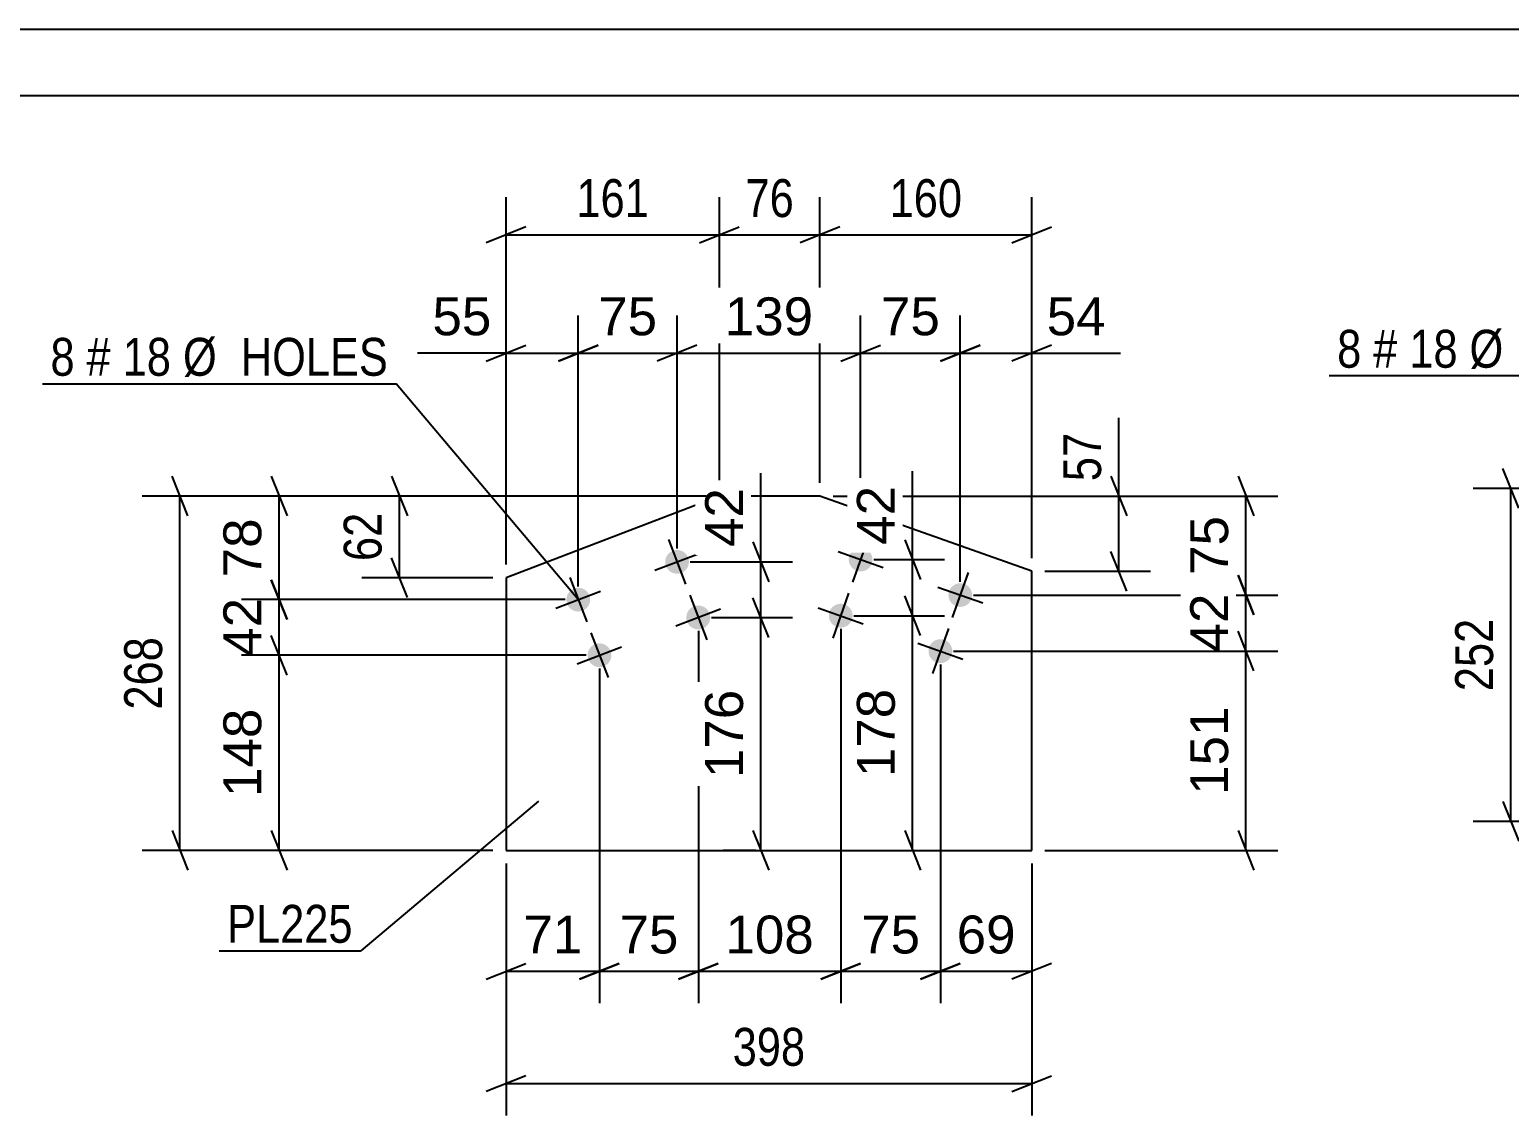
# Model space of a CAD drawing. Header units: millimetres. Extents: x 0 to 420, y 0 to 297.
# Drawn here: x 219.1 to 331, y 214.9 to 297 of the extents above; entities that cross this region are included whole.
import ezdxf

# ---------------------------------------------------------------- set-up
doc = ezdxf.new("R2010")
doc.units = ezdxf.units.MM
doc.styles.add('Arial', font='ARIAL.TTF', dxfattribs={"height": 0.2})
doc.styles.add('Arial Narrow', font='ARIALN.TTF', dxfattribs={"height": 0.2})

# ---------------------------------------------------------------- blocks, each defined once
blk = doc.blocks.new('Unknown-717262950-1115')
at = {"color": 5, "linetype": 'Continuous'}
for p, q in [((420, 297), (0, 297)), ((415, 292), (5, 292))]:
    blk.add_line(p, q, dxfattribs=at)
blk = doc.blocks.new('Bolt-717262950-3576 - 3555')
at = {"linetype": 'Continuous'}
for points in [[(268.92, 257.08, -1), (267.24, 256.44, -1)], [(261.45, 254.22, -1), (259.77, 253.58, -1)], [(270.53, 252.88, -1), (268.84, 252.23, -1)], [(263.05, 250.02, -1), (261.37, 249.38, -1)]]:
    blk.add_hatch(color=1, dxfattribs=at).paths.add_polyline_path(points)
at = {"color": 1, "linetype": 'Continuous'}
for p, q in [((267.43, 258.44), (268.72, 255.08)), ((266.4, 256.12), (269.76, 257.4)), ((259.96, 255.58), (261.25, 252.22)), ((258.92, 253.26), (262.29, 254.54)), ((269.04, 254.24), (270.33, 250.87)), ((268, 251.91), (271.37, 253.2)), ((261.57, 251.38), (262.86, 248.02)), ((260.53, 249.05), (263.89, 250.34))]:
    blk.add_line(p, q, dxfattribs=at)
blk = doc.blocks.new('Part-717262950-3571 - 3555')
at = {"color": 2, "linetype": 'Continuous'}
for p, q in [((271.28, 261.73), (255.15, 255.56)), ((278.89, 261.73), (271.28, 261.73)), ((294.91, 256.05), (278.89, 261.73)), ((255.15, 255.56), (255.15, 234.94)), ((294.91, 234.94), (294.91, 256.05)), ((255.15, 234.94), (294.91, 234.94))]:
    blk.add_line(p, q, dxfattribs=at)
blk = doc.blocks.new('Bolt-717262950-3581 - 3555')
at = {"linetype": 'Continuous'}
for points in [[(282.81, 256.63, -1), (281.12, 257.23, -1)], [(290.35, 253.95, -1), (288.66, 254.55, -1)], [(281.31, 252.39, -1), (279.61, 252.99, -1)], [(288.85, 249.71, -1), (287.15, 250.31, -1)]]:
    blk.add_hatch(color=1, dxfattribs=at).paths.add_polyline_path(points)
at = {"color": 1, "linetype": 'Continuous'}
for p, q in [((282.57, 258.62), (281.36, 255.23)), ((280.27, 257.53), (283.66, 256.33)), ((290.11, 255.95), (288.9, 252.56)), ((281.06, 254.38), (279.86, 250.99)), ((287.81, 254.85), (291.2, 253.65)), ((278.76, 253.29), (282.16, 252.08)), ((288.6, 251.71), (287.4, 248.32)), ((286.3, 250.61), (289.7, 249.41))]:
    blk.add_line(p, q, dxfattribs=at)
blk = doc.blocks.new('StraightDimension-717262950-3657 - 3555')
at = {"color": 7, "linetype": 'Continuous'}
for p, q in [((288, 249.01), (288, 223.4)), ((294.91, 233.94), (294.91, 223.4)), ((286.5, 225.2), (289.5, 226.4)), ((296.41, 226.4), (293.41, 225.2)), ((288, 225.8), (294.91, 225.8))]:
    blk.add_line(p, q, dxfattribs=at)
at = {"color": 0}
blk.add_wipeout([(294.28, 226.55), (294.28, 230.75), (288.63, 230.75), (288.63, 226.55)], dxfattribs=at)
at = {"color": 3, "style": 'Arial'}
blk.add_text('69', height=2.865, dxfattribs=at).set_placement((289.23, 227.15))
blk = doc.blocks.new('StraightDimension-717262950-3583 - 3555')
at = {"color": 7, "linetype": 'Continuous'}
for p, q in [((255.15, 233.94), (255.15, 214.91)), ((294.91, 233.94), (294.91, 214.91)), ((256.65, 217.91), (253.65, 216.71)), ((255.15, 217.31), (294.91, 217.31)), ((293.41, 216.71), (296.41, 217.91))]:
    blk.add_line(p, q, dxfattribs=at)
at = {"color": 0}
blk.add_wipeout([(278.38, 218.06), (278.38, 222.26), (271.69, 222.26), (271.69, 218.06)], dxfattribs=at)
at = {"color": 3, "style": 'Arial Narrow'}
blk.add_text('398', height=2.863, dxfattribs=at).set_placement((272.29, 218.66))
blk = doc.blocks.new('StraightDimension-717262950-3626 - 3555')
at = {"color": 7, "linetype": 'Continuous'}
for p, q in [((246.48, 263.23), (247.68, 260.23)), ((270.28, 261.73), (244.23, 261.73)), ((247.08, 255.56), (247.08, 261.73)), ((247.68, 254.06), (246.48, 257.06)), ((254.15, 255.56), (244.23, 255.56))]:
    blk.add_line(p, q, dxfattribs=at)
at = {"color": 0}
blk.add_wipeout([(246.33, 261.07), (242.13, 261.07), (242.13, 256.22), (246.33, 256.22)], dxfattribs=at)
at = {"color": 3, "style": 'Arial Narrow'}
blk.add_text('62', height=2.863, rotation=90.0002, dxfattribs=at).set_placement((245.73, 256.82))
blk = doc.blocks.new('StraightDimension-717262950-3588 - 3555')
at = {"color": 7, "linetype": 'Continuous'}
for p, q in [((231.08, 260.23), (229.88, 263.23)), ((270.28, 261.73), (227.63, 261.73)), ((230.48, 234.94), (230.48, 261.73)), ((229.88, 236.44), (231.08, 233.44)), ((254.15, 234.94), (227.63, 234.94))]:
    blk.add_line(p, q, dxfattribs=at)
at = {"color": 0}
blk.add_wipeout([(229.73, 251.68), (225.53, 251.68), (225.53, 244.99), (229.73, 244.99)], dxfattribs=at)
at = {"color": 3, "style": 'Arial Narrow'}
blk.add_text('268', height=2.863, rotation=90.0002, dxfattribs=at).set_placement((229.13, 245.59))
blk = doc.blocks.new('StraightDimension-717262950-3595 - 3555')
at = {"color": 7, "linetype": 'Continuous'}
for p, q in [((255.15, 256.56), (255.15, 284.33)), ((271.28, 262.73), (271.28, 284.33)), ((256.65, 282.08), (253.65, 280.88)), ((269.78, 280.88), (272.78, 282.08)), ((255.15, 281.48), (271.28, 281.48))]:
    blk.add_line(p, q, dxfattribs=at)
at = {"color": 0}
blk.add_wipeout([(266.56, 282.23), (266.56, 286.43), (259.87, 286.43), (259.87, 282.23)], dxfattribs=at)
at = {"color": 3, "style": 'Arial Narrow'}
blk.add_text('161', height=2.863, dxfattribs=at).set_placement((260.47, 282.83))
blk = doc.blocks.new('StraightDimension-717262950-3605 - 3555')
at = {"color": 7, "linetype": 'Continuous'}
for p, q in [((271.28, 262.73), (271.28, 284.33)), ((278.89, 262.73), (278.89, 284.33)), ((269.78, 280.88), (272.78, 282.08)), ((280.39, 282.08), (277.39, 280.88)), ((271.28, 281.48), (278.89, 281.48))]:
    blk.add_line(p, q, dxfattribs=at)
at = {"color": 0}
blk.add_wipeout([(277.52, 282.23), (277.52, 286.43), (272.66, 286.43), (272.66, 282.23)], dxfattribs=at)
at = {"color": 3, "style": 'Arial Narrow'}
blk.add_text('76', height=2.863, dxfattribs=at).set_placement((273.26, 282.83))
blk = doc.blocks.new('StraightDimension-717262950-3615 - 3555')
at = {"color": 7, "linetype": 'Continuous'}
for p, q in [((278.89, 262.73), (278.89, 284.33)), ((294.91, 257.05), (294.91, 284.33)), ((280.39, 282.08), (277.39, 280.88)), ((293.41, 280.88), (296.41, 282.08)), ((278.89, 281.48), (294.91, 281.48))]:
    blk.add_line(p, q, dxfattribs=at)
at = {"color": 0}
blk.add_wipeout([(290.25, 282.23), (290.25, 286.43), (283.56, 286.43), (283.56, 282.23)], dxfattribs=at)
at = {"color": 3, "style": 'Arial Narrow'}
blk.add_text('160', height=2.863, dxfattribs=at).set_placement((284.16, 282.83))
blk = doc.blocks.new('StraightDimension-717262950-3763 - 3555')
at = {"color": 7, "linetype": 'Continuous'}
for p, q in [((237.38, 255.4), (238.58, 252.4)), ((259.61, 253.9), (235.13, 253.9)), ((237.98, 249.7), (237.98, 253.9)), ((238.58, 248.2), (237.38, 251.2)), ((261.21, 249.7), (235.13, 249.7))]:
    blk.add_line(p, q, dxfattribs=at)
at = {"color": 0}
blk.add_wipeout([(237.23, 254.62), (233.03, 254.62), (233.03, 248.97), (237.23, 248.97)], dxfattribs=at)
at = {"color": 3, "style": 'Arial'}
blk.add_text('42', height=2.865, rotation=90.0002, dxfattribs=at).set_placement((236.63, 249.58))
blk = doc.blocks.new('StraightDimension-717262950-3635 - 3555')
at = {"color": 7, "linetype": 'Continuous'}
for p, q in [((269.69, 251.55), (269.69, 223.4)), ((280.46, 251.69), (280.46, 223.4)), ((268.19, 225.2), (271.19, 226.4)), ((281.96, 226.4), (278.96, 225.2)), ((269.69, 225.8), (280.46, 225.8))]:
    blk.add_line(p, q, dxfattribs=at)
at = {"color": 0}
blk.add_wipeout([(279.01, 226.55), (279.01, 230.75), (271.14, 230.75), (271.14, 226.55)], dxfattribs=at)
at = {"color": 3, "style": 'Arial'}
blk.add_text('108', height=2.865, dxfattribs=at).set_placement((271.74, 227.15))
blk = doc.blocks.new('StraightDimension-717262950-3771 - 3555')
at = {"color": 7, "linetype": 'Continuous'}
for p, q in [((238.58, 248.2), (237.38, 251.2)), ((261.21, 249.7), (235.13, 249.7)), ((237.98, 234.94), (237.98, 249.7)), ((237.38, 236.44), (238.58, 233.44)), ((254.15, 234.94), (235.13, 234.94))]:
    blk.add_line(p, q, dxfattribs=at)
at = {"color": 0}
blk.add_wipeout([(237.23, 246.25), (233.03, 246.25), (233.03, 238.38), (237.23, 238.38)], dxfattribs=at)
at = {"color": 3, "style": 'Arial'}
blk.add_text('148', height=2.865, rotation=90.0002, dxfattribs=at).set_placement((236.63, 238.98))
blk = doc.blocks.new('StraightDimension-717262950-3643 - 3555')
at = {"color": 7, "linetype": 'Continuous'}
for p, q in [((269.69, 251.55), (269.69, 223.4)), ((262.21, 248.7), (262.21, 223.4)), ((260.71, 225.2), (263.71, 226.4)), ((271.19, 226.4), (268.19, 225.2)), ((262.21, 225.8), (269.69, 225.8))]:
    blk.add_line(p, q, dxfattribs=at)
at = {"color": 0}
blk.add_wipeout([(268.77, 226.55), (268.77, 230.75), (263.13, 230.75), (263.13, 226.55)], dxfattribs=at)
at = {"color": 3, "style": 'Arial'}
blk.add_text('75', height=2.865, dxfattribs=at).set_placement((263.73, 227.15))
blk = doc.blocks.new('StraightDimension-717262950-3651 - 3555')
at = {"color": 7, "linetype": 'Continuous'}
for p, q in [((262.21, 248.7), (262.21, 223.4)), ((255.15, 233.94), (255.15, 223.4)), ((253.65, 225.2), (256.65, 226.4)), ((263.71, 226.4), (260.71, 225.2)), ((255.15, 225.8), (262.21, 225.8))]:
    blk.add_line(p, q, dxfattribs=at)
at = {"color": 0}
blk.add_wipeout([(261.51, 226.55), (261.51, 230.75), (255.86, 230.75), (255.86, 226.55)], dxfattribs=at)
at = {"color": 3, "style": 'Arial'}
blk.add_text('71', height=2.865, dxfattribs=at).set_placement((256.46, 227.15))
blk = doc.blocks.new('StraightDimension-717262950-3663 - 3555')
at = {"color": 7, "linetype": 'Continuous'}
for p, q in [((280.46, 251.69), (280.46, 223.4)), ((288, 249.01), (288, 223.4)), ((278.96, 225.2), (281.96, 226.4)), ((289.5, 226.4), (286.5, 225.2)), ((280.46, 225.8), (288, 225.8))]:
    blk.add_line(p, q, dxfattribs=at)
at = {"color": 0}
blk.add_wipeout([(287.05, 226.55), (287.05, 230.75), (281.41, 230.75), (281.41, 226.55)], dxfattribs=at)
at = {"color": 3, "style": 'Arial'}
blk.add_text('75', height=2.865, dxfattribs=at).set_placement((282.01, 227.15))
blk = doc.blocks.new('StraightDimension-717262950-3672 - 3555')
at = {"color": 7, "linetype": 'Continuous'}
for p, q in [((310.51, 263.23), (311.71, 260.23)), ((279.89, 261.73), (313.51, 261.73)), ((311.11, 254.25), (311.11, 261.73)), ((311.71, 252.75), (310.51, 255.75)), ((290.5, 254.25), (313.51, 254.25))]:
    blk.add_line(p, q, dxfattribs=at)
at = {"color": 0}
blk.add_wipeout([(310.36, 260.82), (306.16, 260.82), (306.16, 255.17), (310.36, 255.17)], dxfattribs=at)
at = {"color": 3, "style": 'Arial'}
blk.add_text('75', height=2.865, rotation=90.0002, dxfattribs=at).set_placement((309.76, 255.77))
blk = doc.blocks.new('StraightDimension-717262950-3744 - 3555')
at = {"color": 7, "linetype": 'Continuous'}
for p, q in [((255.15, 256.56), (255.15, 275.39)), ((260.61, 254.9), (260.61, 275.39)), ((253.65, 271.94), (256.65, 273.14)), ((262.11, 273.14), (259.11, 271.94)), ((255.15, 272.54), (248.46, 272.54)), ((255.15, 272.54), (248.46, 272.54)), ((255.15, 272.54), (260.61, 272.54))]:
    blk.add_line(p, q, dxfattribs=at)
at = {"color": 0}
blk.add_wipeout([(254.63, 273.29), (254.63, 277.49), (248.98, 277.49), (248.98, 273.29)], dxfattribs=at)
at = {"color": 3, "style": 'Arial'}
blk.add_text('55', height=2.865, dxfattribs=at).set_placement((249.58, 273.89))
blk = doc.blocks.new('StraightDimension-717262950-3680 - 3555')
at = {"color": 7, "linetype": 'Continuous'}
for p, q in [((310.51, 255.75), (311.71, 252.75)), ((290.5, 254.25), (313.51, 254.25)), ((311.11, 250.01), (311.11, 254.25)), ((311.71, 248.51), (310.51, 251.51)), ((289, 250.01), (313.51, 250.01))]:
    blk.add_line(p, q, dxfattribs=at)
at = {"color": 0}
blk.add_wipeout([(310.36, 254.96), (306.16, 254.96), (306.16, 249.31), (310.36, 249.31)], dxfattribs=at)
at = {"color": 3, "style": 'Arial'}
blk.add_text('42', height=2.865, rotation=90.0002, dxfattribs=at).set_placement((309.76, 249.91))
blk = doc.blocks.new('StraightDimension-717262950-3688 - 3555')
at = {"color": 7, "linetype": 'Continuous'}
for p, q in [((311.71, 248.51), (310.51, 251.51)), ((289, 250.01), (313.51, 250.01)), ((311.11, 234.94), (311.11, 250.01)), ((310.51, 236.44), (311.71, 233.44)), ((295.91, 234.94), (313.51, 234.94))]:
    blk.add_line(p, q, dxfattribs=at)
at = {"color": 0}
blk.add_wipeout([(310.36, 246.41), (306.16, 246.41), (306.16, 238.54), (310.36, 238.54)], dxfattribs=at)
at = {"color": 3, "style": 'Arial'}
blk.add_text('151', height=2.865, rotation=90.0002, dxfattribs=at).set_placement((309.76, 239.14))
blk = doc.blocks.new('StraightDimension-717262950-3695 - 3555')
at = {"color": 7, "linetype": 'Continuous'}
for p, q in [((301.5, 261.73), (301.5, 267.64)), ((301.5, 261.73), (301.5, 267.64)), ((300.9, 263.23), (302.1, 260.23)), ((279.89, 261.73), (303.9, 261.73)), ((301.5, 256.05), (301.5, 261.73)), ((302.1, 254.55), (300.9, 257.55)), ((295.91, 256.05), (303.9, 256.05))]:
    blk.add_line(p, q, dxfattribs=at)
at = {"color": 0}
blk.add_wipeout([(300.75, 267.11), (296.55, 267.11), (296.55, 262.26), (300.75, 262.26)], dxfattribs=at)
at = {"color": 3, "style": 'Arial Narrow'}
blk.add_text('57', height=2.863, rotation=90.0002, dxfattribs=at).set_placement((300.15, 262.86))
blk = doc.blocks.new('StraightDimension-717262950-3704 - 3555')
at = {"color": 7, "linetype": 'Continuous'}
for p, q in [((289.5, 255.25), (289.5, 275.39)), ((294.91, 257.05), (294.91, 275.39)), ((288, 271.94), (291, 273.14)), ((296.41, 273.14), (293.41, 271.94)), ((289.5, 272.54), (294.91, 272.54)), ((294.91, 272.54), (301.61, 272.54)), ((294.91, 272.54), (301.61, 272.54))]:
    blk.add_line(p, q, dxfattribs=at)
at = {"color": 0}
blk.add_wipeout([(301.09, 273.29), (301.09, 277.49), (295.44, 277.49), (295.44, 273.29)], dxfattribs=at)
at = {"color": 3, "style": 'Arial'}
blk.add_text('54', height=2.865, dxfattribs=at).set_placement((296.04, 273.89))
blk = doc.blocks.new('StraightDimension-717262950-3778 - 3555')
at = {"color": 7, "linetype": 'Continuous'}
for p, q in [((274.42, 256.76), (274.42, 263.46)), ((274.42, 256.76), (274.42, 263.46)), ((273.82, 258.26), (275.02, 255.26)), ((269.08, 256.76), (276.82, 256.76)), ((274.42, 252.55), (274.42, 256.76)), ((275.02, 251.05), (273.82, 254.05)), ((270.69, 252.55), (276.82, 252.55))]:
    blk.add_line(p, q, dxfattribs=at)
at = {"color": 0}
blk.add_wipeout([(273.67, 262.93), (269.47, 262.93), (269.47, 257.28), (273.67, 257.28)], dxfattribs=at)
at = {"color": 3, "style": 'Arial'}
blk.add_text('42', height=2.865, rotation=90.0002, dxfattribs=at).set_placement((273.07, 257.88))
blk = doc.blocks.new('StraightDimension-717262950-3714 - 3555')
at = {"color": 7, "linetype": 'Continuous'}
for p, q in [((281.96, 257.93), (281.96, 275.39)), ((289.5, 255.25), (289.5, 275.39)), ((280.46, 271.94), (283.46, 273.14)), ((291, 273.14), (288, 271.94)), ((281.96, 272.54), (289.5, 272.54))]:
    blk.add_line(p, q, dxfattribs=at)
at = {"color": 0}
blk.add_wipeout([(288.56, 273.29), (288.56, 277.49), (282.91, 277.49), (282.91, 273.29)], dxfattribs=at)
at = {"color": 3, "style": 'Arial'}
blk.add_text('75', height=2.865, dxfattribs=at).set_placement((283.51, 273.89))
blk = doc.blocks.new('StraightDimension-717262950-3788 - 3555')
at = {"color": 7, "linetype": 'Continuous'}
for p, q in [((275.02, 251.05), (273.82, 254.05)), ((270.69, 252.55), (276.82, 252.55)), ((274.42, 234.94), (274.42, 252.55)), ((273.82, 236.44), (275.02, 233.44)), ((274.03, 234.94), (271.57, 234.94))]:
    blk.add_line(p, q, dxfattribs=at)
at = {"color": 0}
blk.add_wipeout([(273.67, 247.68), (269.47, 247.68), (269.47, 239.81), (273.67, 239.81)], dxfattribs=at)
at = {"color": 3, "style": 'Arial'}
blk.add_text('176', height=2.865, rotation=90.0002, dxfattribs=at).set_placement((273.07, 240.41))
blk = doc.blocks.new('StraightDimension-717262950-3724 - 3555')
at = {"color": 7, "linetype": 'Continuous'}
for p, q in [((268.08, 257.76), (268.08, 275.39)), ((281.96, 257.93), (281.96, 275.39)), ((269.58, 273.14), (266.58, 271.94)), ((280.46, 271.94), (283.46, 273.14)), ((268.08, 272.54), (281.96, 272.54))]:
    blk.add_line(p, q, dxfattribs=at)
at = {"color": 0}
blk.add_wipeout([(278.96, 273.29), (278.96, 277.49), (271.09, 277.49), (271.09, 273.29)], dxfattribs=at)
at = {"color": 3, "style": 'Arial'}
blk.add_text('139', height=2.865, dxfattribs=at).set_placement((271.69, 273.89))
blk = doc.blocks.new('StraightDimension-717262950-3734 - 3555')
at = {"color": 7, "linetype": 'Continuous'}
for p, q in [((260.61, 254.9), (260.61, 275.39)), ((268.08, 257.76), (268.08, 275.39)), ((259.11, 271.94), (262.11, 273.14)), ((269.58, 273.14), (266.58, 271.94)), ((260.61, 272.54), (268.08, 272.54))]:
    blk.add_line(p, q, dxfattribs=at)
at = {"color": 0}
blk.add_wipeout([(267.17, 273.29), (267.17, 277.49), (261.52, 277.49), (261.52, 273.29)], dxfattribs=at)
at = {"color": 3, "style": 'Arial'}
blk.add_text('75', height=2.865, dxfattribs=at).set_placement((262.12, 273.89))
blk = doc.blocks.new('StraightDimension-717262950-3755 - 3555')
at = {"color": 7, "linetype": 'Continuous'}
for p, q in [((237.38, 263.23), (238.58, 260.23)), ((270.28, 261.73), (235.13, 261.73)), ((237.98, 253.9), (237.98, 261.73)), ((238.58, 252.4), (237.38, 255.4)), ((259.61, 253.9), (235.13, 253.9))]:
    blk.add_line(p, q, dxfattribs=at)
at = {"color": 0}
blk.add_wipeout([(237.23, 260.64), (233.03, 260.64), (233.03, 254.99), (237.23, 254.99)], dxfattribs=at)
at = {"color": 3, "style": 'Arial'}
blk.add_text('78', height=2.865, rotation=90.0002, dxfattribs=at).set_placement((236.63, 255.59))
blk = doc.blocks.new('StraightDimension-717262950-3802 - 3555')
at = {"color": 7, "linetype": 'Continuous'}
for p, q in [((285.9, 256.93), (285.9, 263.62)), ((285.9, 256.93), (285.9, 263.62)), ((285.3, 258.43), (286.5, 255.43)), ((282.96, 256.93), (288.3, 256.93)), ((285.9, 252.69), (285.9, 256.93)), ((286.5, 251.19), (285.3, 254.19)), ((281.46, 252.69), (288.3, 252.69))]:
    blk.add_line(p, q, dxfattribs=at)
at = {"color": 0}
blk.add_wipeout([(285.15, 263.1), (280.95, 263.1), (280.95, 257.45), (285.15, 257.45)], dxfattribs=at)
at = {"color": 3, "style": 'Arial'}
blk.add_text('42', height=2.865, rotation=90.0002, dxfattribs=at).set_placement((284.55, 258.05))
blk = doc.blocks.new('StraightDimension-717262950-3812 - 3555')
at = {"color": 7, "linetype": 'Continuous'}
for p, q in [((286.5, 251.19), (285.3, 254.19)), ((281.46, 252.69), (288.3, 252.69)), ((285.9, 234.94), (285.9, 252.69)), ((285.3, 236.44), (286.5, 233.44)), ((276.03, 234.94), (288.3, 234.94))]:
    blk.add_line(p, q, dxfattribs=at)
at = {"color": 0}
blk.add_wipeout([(285.15, 247.75), (280.95, 247.75), (280.95, 239.88), (285.15, 239.88)], dxfattribs=at)
at = {"color": 3, "style": 'Arial'}
blk.add_text('178', height=2.865, rotation=90.0002, dxfattribs=at).set_placement((284.55, 240.48))
blk = doc.blocks.new('StraightDimension-717262950-1756 - 1657')
at = {"color": 7, "linetype": 'Continuous'}
for p, q in [((331.75, 260.81), (330.55, 263.81)), ((366.67, 262.31), (328.3, 262.31)), ((331.15, 237.14), (331.15, 262.31)), ((330.55, 238.64), (331.75, 235.64)), ((350.65, 237.14), (328.3, 237.14))]:
    blk.add_line(p, q, dxfattribs=at)
at = {"color": 0}
blk.add_wipeout([(330.4, 253.06), (326.2, 253.06), (326.2, 246.38), (330.4, 246.38)], dxfattribs=at)
at = {"color": 3, "style": 'Arial Narrow'}
blk.add_text('252', height=2.863, rotation=90.0002, dxfattribs=at).set_placement((329.8, 246.98))
blk = doc.blocks.new('MarkSet-717262950-3825 - 3555')
at = {"color": 7, "linetype": 'Continuous'}
for p in [(220.09, 270.23), (260.61, 253.9)]:
    blk.add_line(p, (246.83, 270.23), dxfattribs=at)
at = {"color": 0}
for points in [[(222.52, 270.83), (222.52, 273.83), (220.69, 273.83), (220.69, 270.83)], [(225.25, 270.83), (225.25, 273.83), (223.42, 273.83), (223.42, 270.83)], [(229.81, 270.83), (229.81, 273.83), (226.15, 273.83), (226.15, 270.83)], [(246.23, 270.83), (246.23, 273.83), (230.71, 273.83), (230.71, 270.83)]]:
    blk.add_wipeout(points, dxfattribs=at)
for points in [[(222.52, 270.83), (222.52, 273.83), (220.69, 273.83), (220.69, 270.83)], [(225.25, 270.83), (225.25, 273.83), (223.42, 273.83), (223.42, 270.83)], [(229.81, 270.83), (229.81, 273.83), (226.15, 273.83), (226.15, 270.83)], [(246.23, 270.83), (246.23, 273.83), (230.71, 273.83), (230.71, 270.83)]]:
    blk.add_wipeout(points, dxfattribs=at)
at = {"color": 3, "style": 'Arial Narrow'}
for s, height, p in [('8', 2.86, (220.69, 270.83)), ('#', 2.86, (223.42, 270.83)), ('18', 2.863, (226.15, 270.83)), ('Ø  HOLES', 2.863, (230.71, 270.83))]:
    blk.add_text(s, height=height, dxfattribs=at).set_placement(p)
blk = doc.blocks.new('Mark-717262950-3567 - 3555')
at = {"color": 30, "linetype": 'Continuous'}
for p in [(257.61, 238.66), (233.45, 227.36)]:
    blk.add_line(p, (244.15, 227.36), dxfattribs=at)
at = {"color": 0}
blk.add_wipeout([(243.55, 227.96), (243.55, 230.96), (234.05, 230.96), (234.05, 227.96)], dxfattribs=at)
blk.add_wipeout([(243.55, 227.96), (243.55, 230.96), (234.05, 230.96), (234.05, 227.96)], dxfattribs=at)
at = {"color": 3, "style": 'Arial Narrow'}
blk.add_text('PL225', height=2.863, dxfattribs=at).set_placement((234.05, 227.96))
blk = doc.blocks.new('MarkSet-717262950-1955 - 1657')
at = {"color": 7, "linetype": 'Continuous'}
for p in [(317.41, 270.84), (357.18, 254.31)]:
    blk.add_line(p, (344.15, 270.84), dxfattribs=at)
at = {"color": 0}
for points in [[(319.84, 271.44), (319.84, 274.44), (318.01, 274.44), (318.01, 271.44)], [(322.57, 271.44), (322.57, 274.44), (320.74, 274.44), (320.74, 271.44)], [(327.12, 271.44), (327.12, 274.44), (323.47, 274.44), (323.47, 271.44)], [(343.55, 271.44), (343.55, 274.44), (328.02, 274.44), (328.02, 271.44)]]:
    blk.add_wipeout(points, dxfattribs=at)
for points in [[(319.84, 271.44), (319.84, 274.44), (318.01, 274.44), (318.01, 271.44)], [(322.57, 271.44), (322.57, 274.44), (320.74, 274.44), (320.74, 271.44)], [(327.12, 271.44), (327.12, 274.44), (323.47, 274.44), (323.47, 271.44)], [(343.55, 271.44), (343.55, 274.44), (328.02, 274.44), (328.02, 271.44)]]:
    blk.add_wipeout(points, dxfattribs=at)
at = {"color": 3, "style": 'Arial Narrow'}
for s, height, p in [('8', 2.86, (318.01, 271.44)), ('#', 2.86, (320.74, 271.44)), ('18', 2.863, (323.47, 271.44)), ('Ø  HOLES', 2.863, (328.02, 271.44))]:
    blk.add_text(s, height=height, dxfattribs=at).set_placement(p)

msp = doc.modelspace()

# ---------------------------------------------------------------- block references
for name in ['Unknown-717262950-1115', 'Part-717262950-3571 - 3555', 'Bolt-717262950-3581 - 3555', 'Bolt-717262950-3576 - 3555']:
    msp.add_blockref(name, (0, 0))

# ---------------------------------------------------------------- next in the draw order: block references
for name in ['StraightDimension-717262950-3626 - 3555', 'StraightDimension-717262950-1756 - 1657', 'StraightDimension-717262950-3657 - 3555']:
    msp.add_blockref(name, (0, 0))

# ---------------------------------------------------------------- next in the draw order: block references
for name in ['MarkSet-717262950-1955 - 1657', 'StraightDimension-717262950-3583 - 3555']:
    msp.add_blockref(name, (0, 0))

# ---------------------------------------------------------------- next in the draw order: block references
msp.add_blockref('StraightDimension-717262950-3588 - 3555', (0, 0))

# ---------------------------------------------------------------- next in the draw order: block references
for name in ['StraightDimension-717262950-3595 - 3555', 'StraightDimension-717262950-3763 - 3555', 'StraightDimension-717262950-3635 - 3555']:
    msp.add_blockref(name, (0, 0))

# ---------------------------------------------------------------- next in the draw order: block references
for name in ['StraightDimension-717262950-3605 - 3555', 'StraightDimension-717262950-3744 - 3555', 'StraightDimension-717262950-3771 - 3555', 'StraightDimension-717262950-3663 - 3555']:
    msp.add_blockref(name, (0, 0))

# ---------------------------------------------------------------- next in the draw order: block references
for name in ['StraightDimension-717262950-3615 - 3555', 'StraightDimension-717262950-3643 - 3555']:
    msp.add_blockref(name, (0, 0))

# ---------------------------------------------------------------- next in the draw order: block references
for name in ['StraightDimension-717262950-3778 - 3555', 'StraightDimension-717262950-3672 - 3555', 'StraightDimension-717262950-3651 - 3555']:
    msp.add_blockref(name, (0, 0))

# ---------------------------------------------------------------- next in the draw order: block references
for name in ['StraightDimension-717262950-3680 - 3555', 'StraightDimension-717262950-3788 - 3555', 'Mark-717262950-3567 - 3555']:
    msp.add_blockref(name, (0, 0))

# ---------------------------------------------------------------- next in the draw order: block references
for name in ['StraightDimension-717262950-3695 - 3555', 'StraightDimension-717262950-3688 - 3555']:
    msp.add_blockref(name, (0, 0))

# ---------------------------------------------------------------- next in the draw order: block references
msp.add_blockref('StraightDimension-717262950-3704 - 3555', (0, 0))

# ---------------------------------------------------------------- next in the draw order: block references
msp.add_blockref('StraightDimension-717262950-3714 - 3555', (0, 0))

# ---------------------------------------------------------------- next in the draw order: block references
msp.add_blockref('StraightDimension-717262950-3724 - 3555', (0, 0))

# ---------------------------------------------------------------- next in the draw order: block references
for name in ['StraightDimension-717262950-3734 - 3555', 'StraightDimension-717262950-3802 - 3555']:
    msp.add_blockref(name, (0, 0))

# ---------------------------------------------------------------- next in the draw order: block references
for name in ['StraightDimension-717262950-3755 - 3555', 'StraightDimension-717262950-3812 - 3555']:
    msp.add_blockref(name, (0, 0))

# ---------------------------------------------------------------- next in the draw order: block references
msp.add_blockref('MarkSet-717262950-3825 - 3555', (0, 0))

doc.saveas('drawing.dxf')
